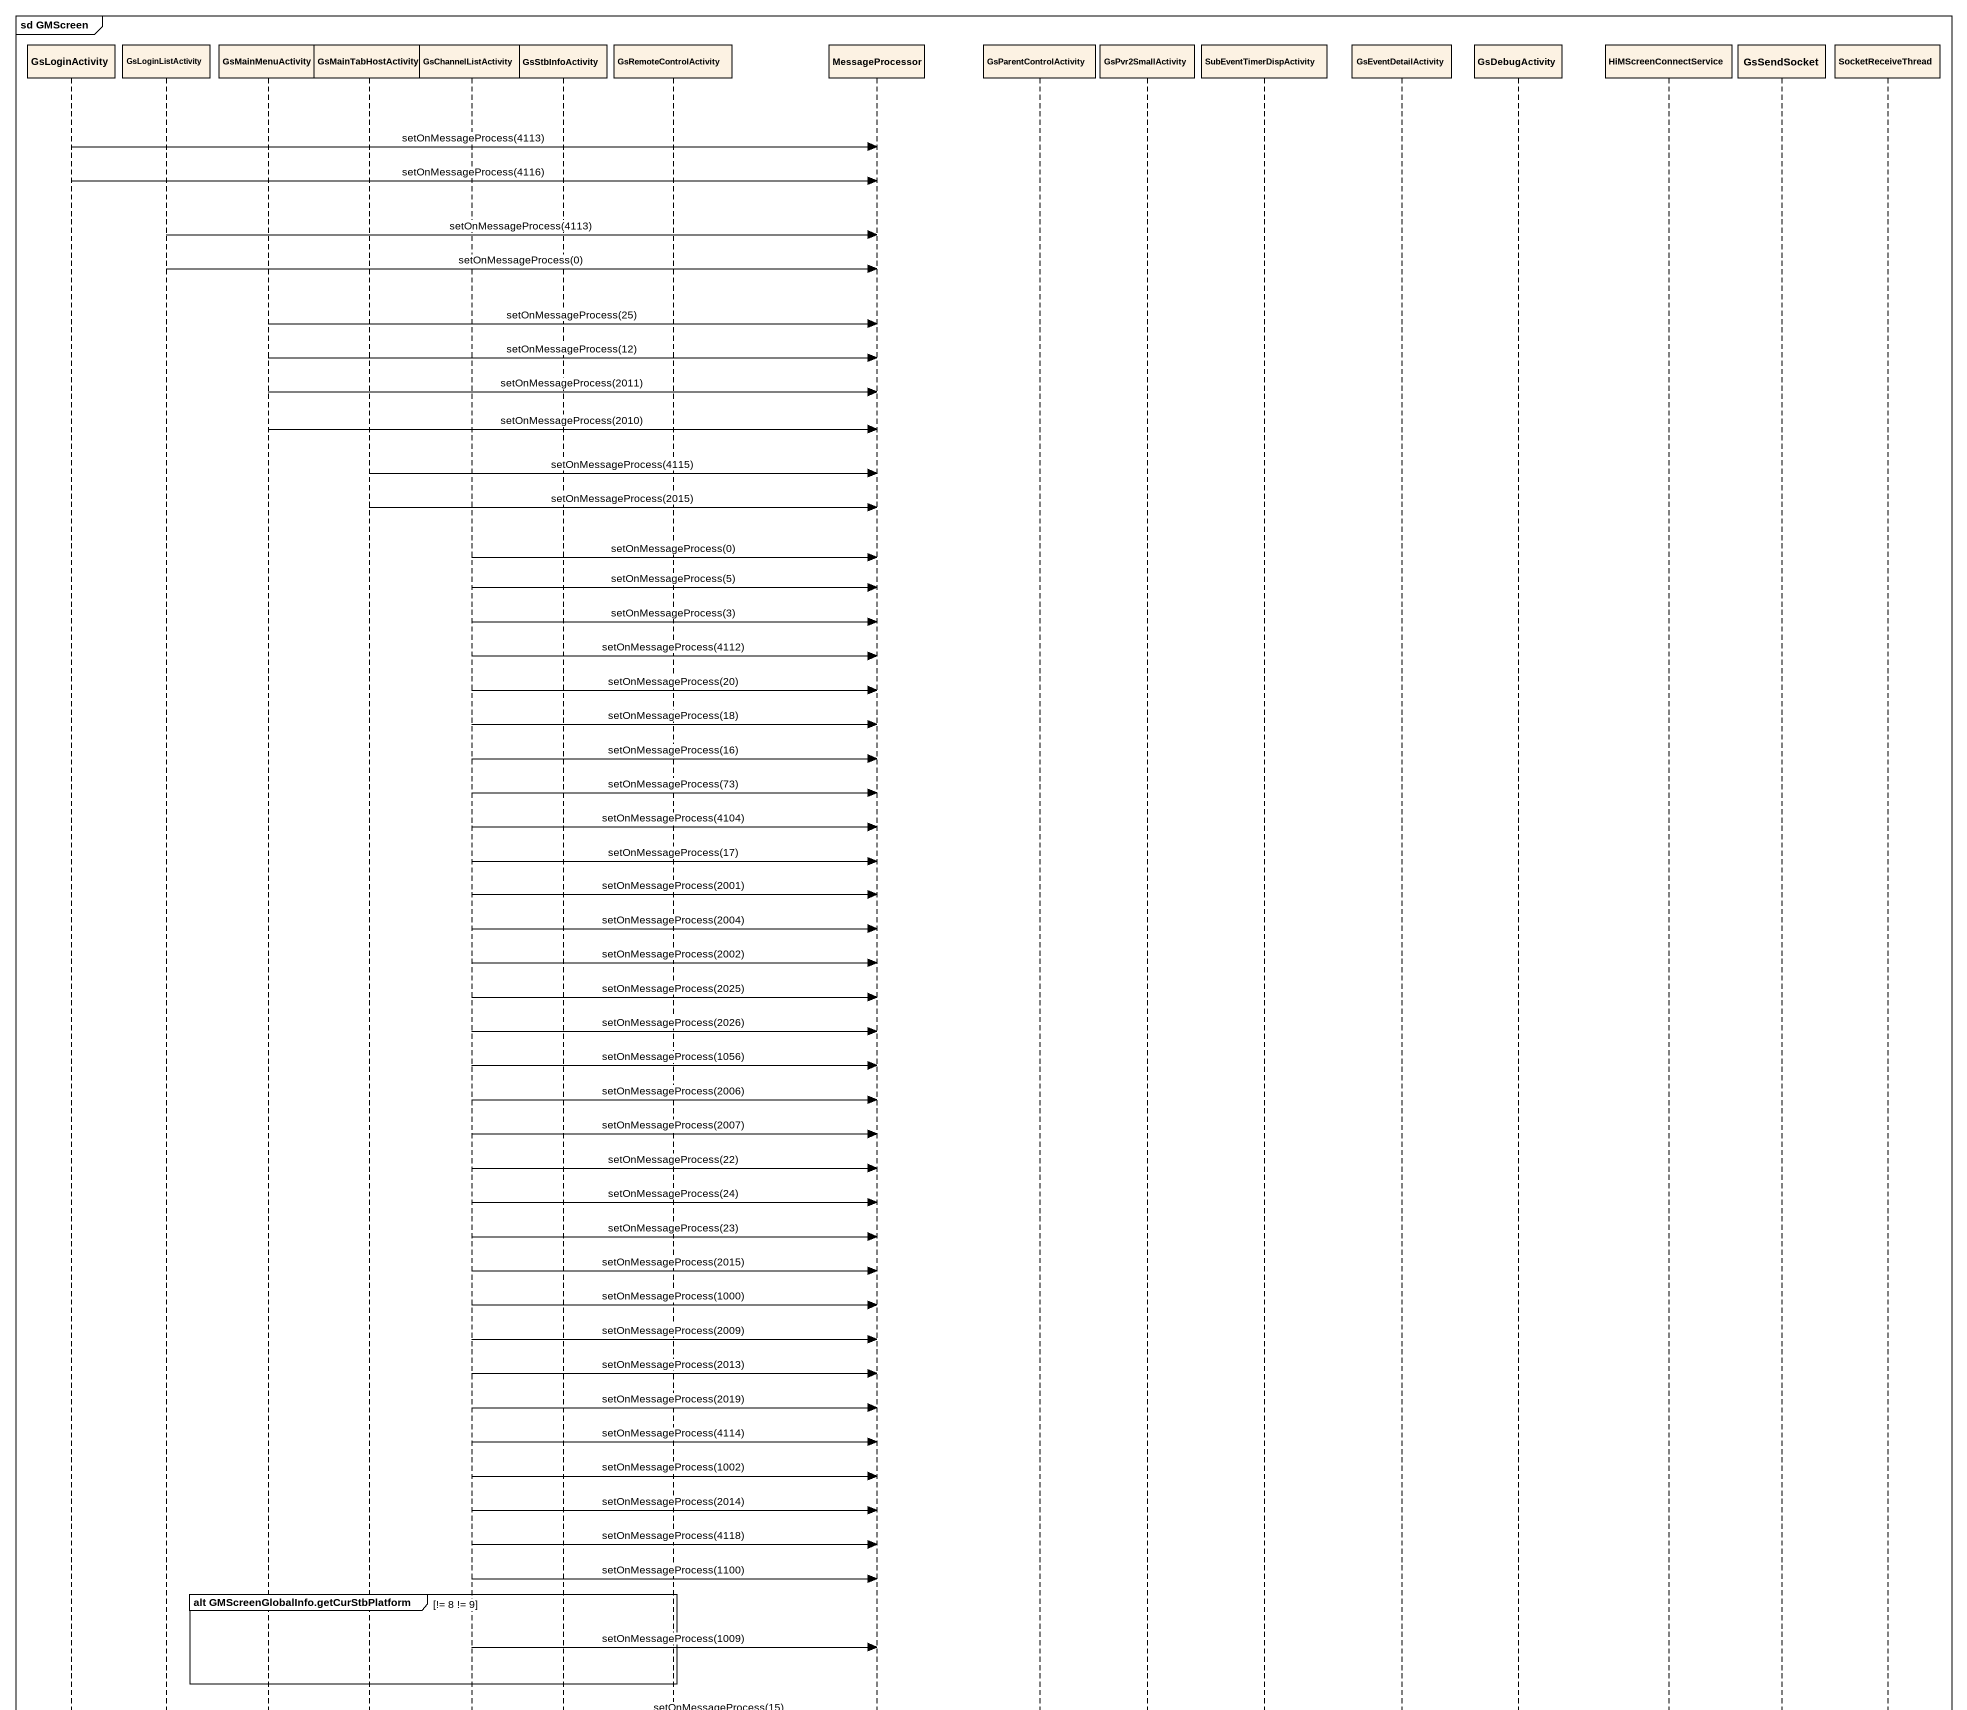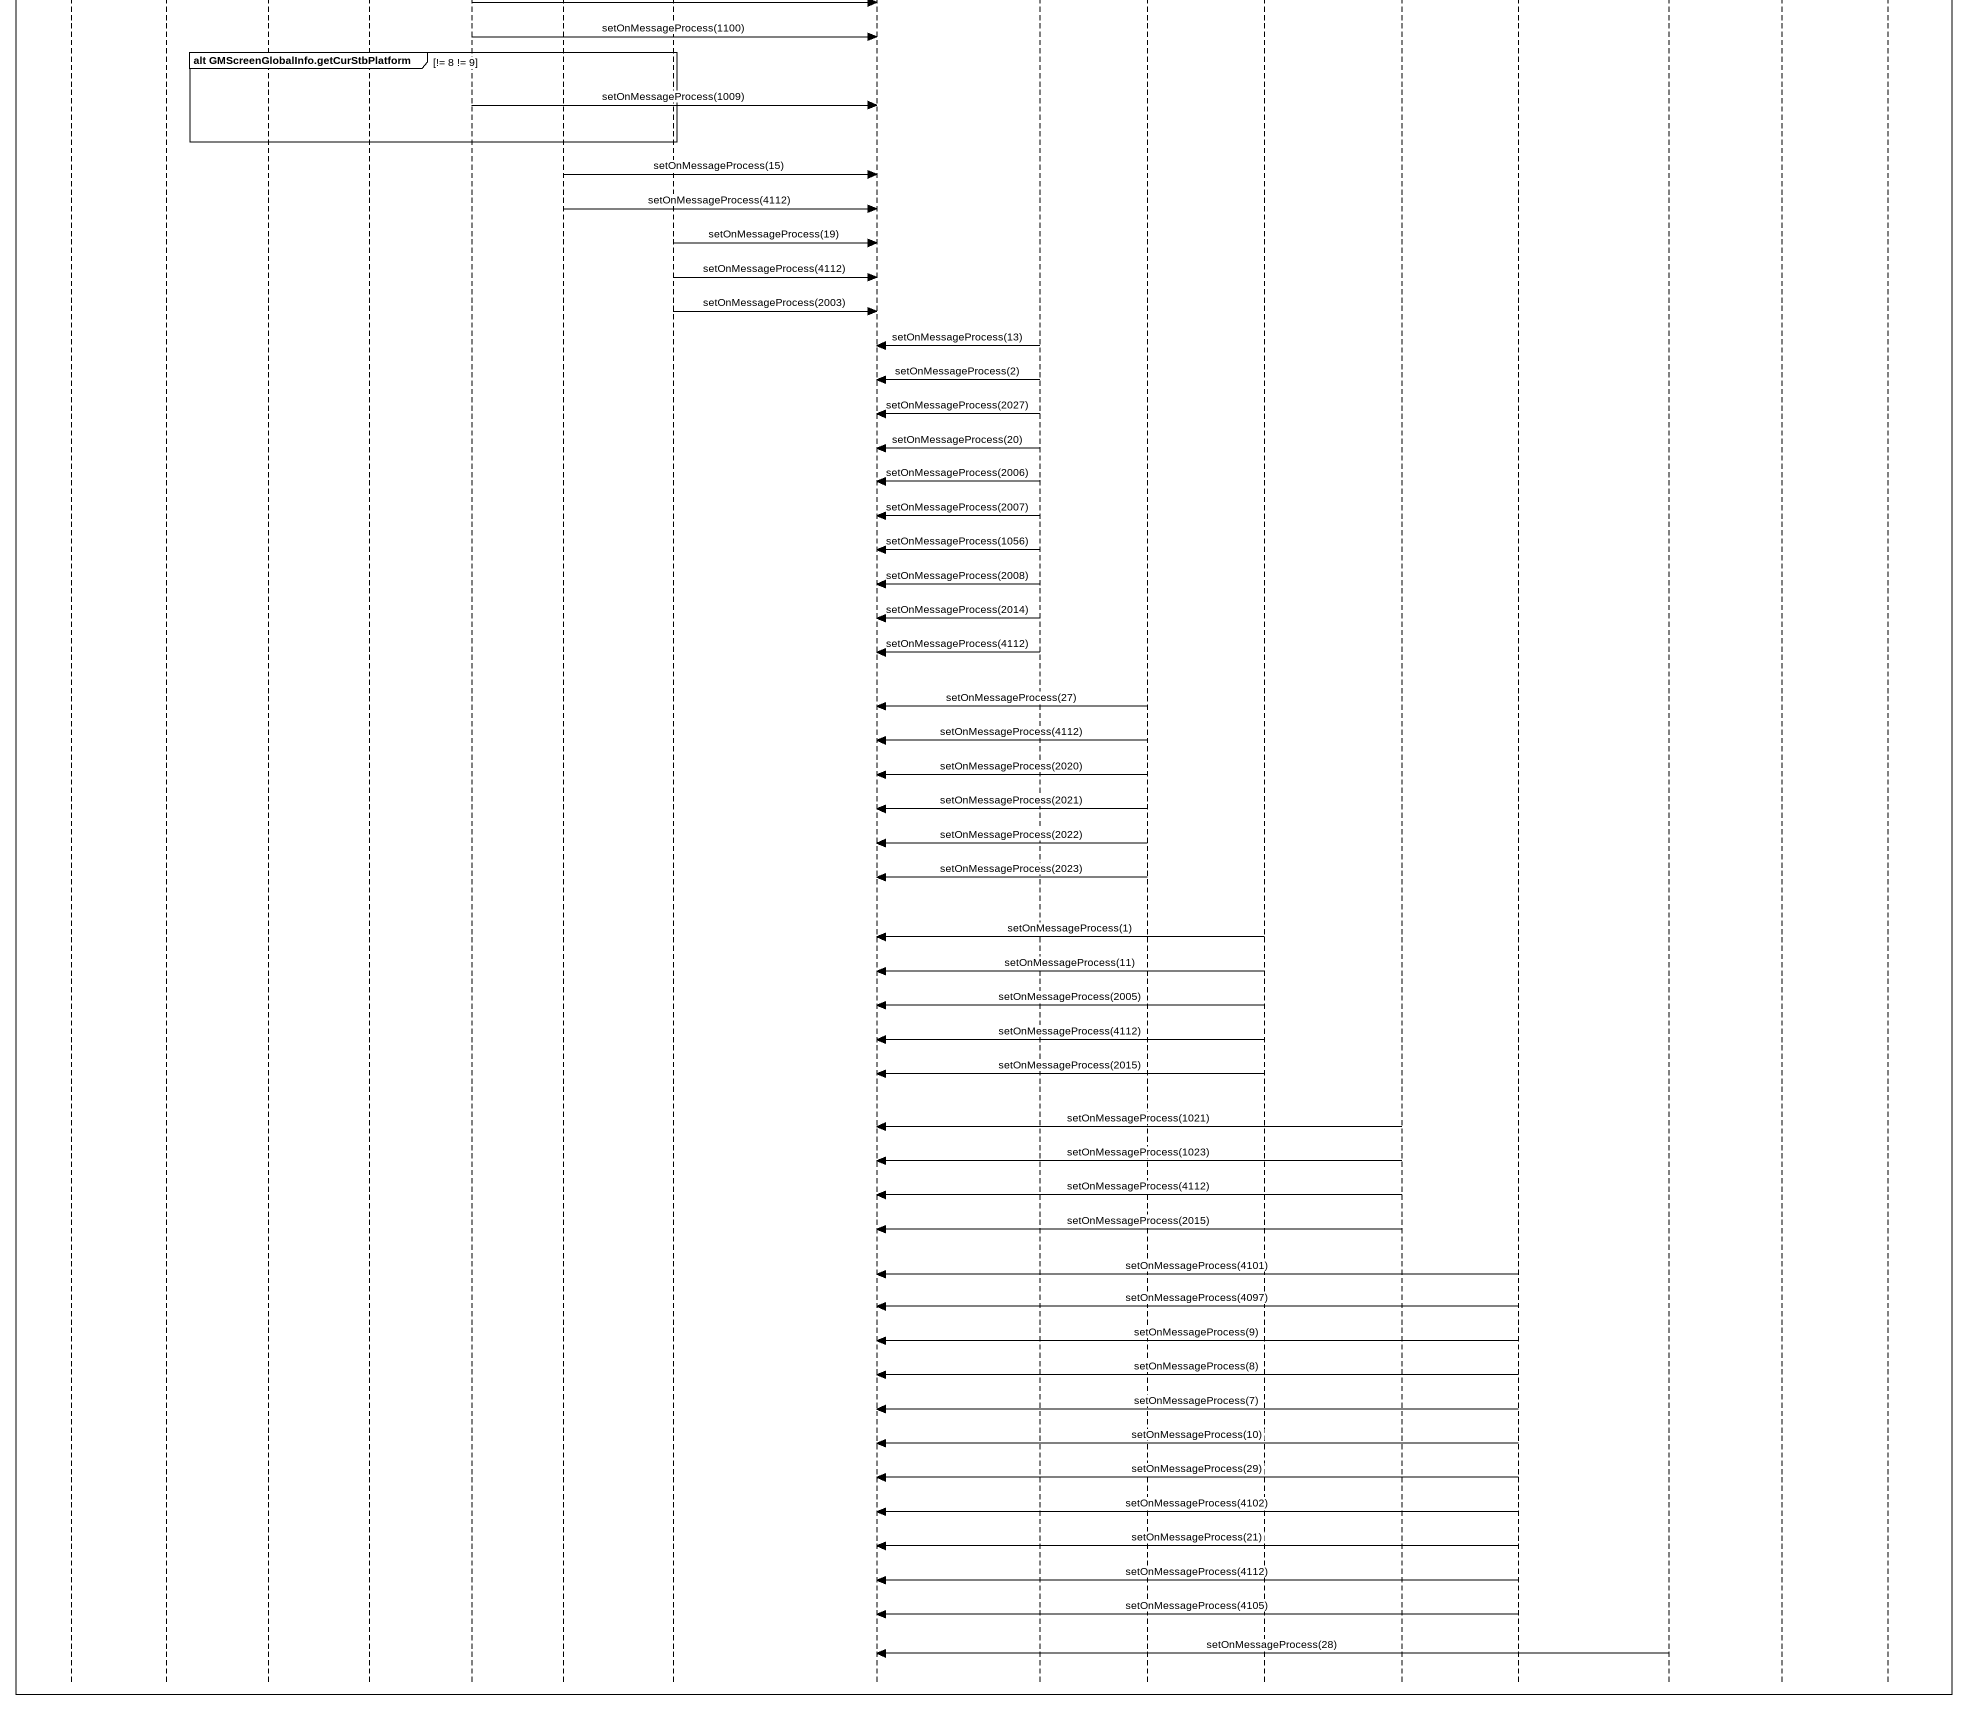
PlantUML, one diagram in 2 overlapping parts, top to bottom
@startuml
mainframe sd GMScreen
hide footbox
participant GsLoginActivity
participant GsLoginListActivity
participant GsMainMenuActivity
participant GsMainTabHostActivity
participant GsChannelListActivity
participant GsStbInfoActivity
participant GsRemoteControlActivity
participant MessageProcessor
participant GsParentControlActivity
participant GsPvr2SmallActivity
participant SubEventTimerDispActivity
participant GsEventDetailActivity
participant GsDebugActivity
participant HiMScreenConnectService
participant GsSendSocket
participant SocketReceiveThread

GsLoginActivity -> MessageProcessor : setOnMessageProcess(4113)
GsLoginActivity -> MessageProcessor : setOnMessageProcess(4116)
GsLoginListActivity -> MessageProcessor : setOnMessageProcess(4113)
GsLoginListActivity -> MessageProcessor : setOnMessageProcess(0)
GsMainMenuActivity -> MessageProcessor : setOnMessageProcess(25)
GsMainMenuActivity -> MessageProcessor : setOnMessageProcess(12)
GsMainMenuActivity -> MessageProcessor : setOnMessageProcess(2011)
GsMainMenuActivity -> MessageProcessor : setOnMessageProcess(2010)
GsMainTabHostActivity -> MessageProcessor : setOnMessageProcess(4115)
GsMainTabHostActivity -> MessageProcessor : setOnMessageProcess(2015)
GsChannelListActivity -> MessageProcessor : setOnMessageProcess(0)
GsChannelListActivity -> MessageProcessor : setOnMessageProcess(5)
GsChannelListActivity -> MessageProcessor : setOnMessageProcess(3)
GsChannelListActivity -> MessageProcessor : setOnMessageProcess(4112)
GsChannelListActivity -> MessageProcessor : setOnMessageProcess(20)
GsChannelListActivity -> MessageProcessor : setOnMessageProcess(18)
GsChannelListActivity -> MessageProcessor : setOnMessageProcess(16)
GsChannelListActivity -> MessageProcessor : setOnMessageProcess(73)
GsChannelListActivity -> MessageProcessor : setOnMessageProcess(4104)
GsChannelListActivity -> MessageProcessor : setOnMessageProcess(17)
GsChannelListActivity -> MessageProcessor : setOnMessageProcess(2001)
GsChannelListActivity -> MessageProcessor : setOnMessageProcess(2004)
GsChannelListActivity -> MessageProcessor : setOnMessageProcess(2002)
GsChannelListActivity -> MessageProcessor : setOnMessageProcess(2025)
GsChannelListActivity -> MessageProcessor : setOnMessageProcess(2026)
GsChannelListActivity -> MessageProcessor : setOnMessageProcess(1056)
GsChannelListActivity -> MessageProcessor : setOnMessageProcess(2006)
GsChannelListActivity -> MessageProcessor : setOnMessageProcess(2007)
GsChannelListActivity -> MessageProcessor : setOnMessageProcess(22)
GsChannelListActivity -> MessageProcessor : setOnMessageProcess(24)
GsChannelListActivity -> MessageProcessor : setOnMessageProcess(23)
GsChannelListActivity -> MessageProcessor : setOnMessageProcess(2015)
GsChannelListActivity -> MessageProcessor : setOnMessageProcess(1000)
GsChannelListActivity -> MessageProcessor : setOnMessageProcess(2009)
GsChannelListActivity -> MessageProcessor : setOnMessageProcess(2013)
GsChannelListActivity -> MessageProcessor : setOnMessageProcess(2019)
GsChannelListActivity -> MessageProcessor : setOnMessageProcess(4114)
GsChannelListActivity -> MessageProcessor : setOnMessageProcess(1002)
GsChannelListActivity -> MessageProcessor : setOnMessageProcess(2014)
GsChannelListActivity -> MessageProcessor : setOnMessageProcess(4118)
GsChannelListActivity -> MessageProcessor : setOnMessageProcess(1100)
group alt GMScreenGlobalInfo.getCurStbPlatform [!= 8 != 9]
  GsChannelListActivity -> MessageProcessor : setOnMessageProcess(1009)
end
GsStbInfoActivity -> MessageProcessor : setOnMessageProcess(15)
GsStbInfoActivity -> MessageProcessor : setOnMessageProcess(4112)
GsRemoteControlActivity -> MessageProcessor : setOnMessageProcess(19)
GsRemoteControlActivity -> MessageProcessor : setOnMessageProcess(4112)
GsRemoteControlActivity -> MessageProcessor : setOnMessageProcess(2003)
GsParentControlActivity -> MessageProcessor : setOnMessageProcess(13)
GsParentControlActivity -> MessageProcessor : setOnMessageProcess(2)
GsParentControlActivity -> MessageProcessor : setOnMessageProcess(2027)
GsParentControlActivity -> MessageProcessor : setOnMessageProcess(20)
GsParentControlActivity -> MessageProcessor : setOnMessageProcess(2006)
GsParentControlActivity -> MessageProcessor : setOnMessageProcess(2007)
GsParentControlActivity -> MessageProcessor : setOnMessageProcess(1056)
GsParentControlActivity -> MessageProcessor : setOnMessageProcess(2008)
GsParentControlActivity -> MessageProcessor : setOnMessageProcess(2014)
GsParentControlActivity -> MessageProcessor : setOnMessageProcess(4112)
GsPvr2SmallActivity -> MessageProcessor : setOnMessageProcess(27)
GsPvr2SmallActivity -> MessageProcessor : setOnMessageProcess(4112)
GsPvr2SmallActivity -> MessageProcessor : setOnMessageProcess(2020)
GsPvr2SmallActivity -> MessageProcessor : setOnMessageProcess(2021)
GsPvr2SmallActivity -> MessageProcessor : setOnMessageProcess(2022)
GsPvr2SmallActivity -> MessageProcessor : setOnMessageProcess(2023)
SubEventTimerDispActivity -> MessageProcessor : setOnMessageProcess(1)
SubEventTimerDispActivity -> MessageProcessor : setOnMessageProcess(11)
SubEventTimerDispActivity -> MessageProcessor : setOnMessageProcess(2005)
SubEventTimerDispActivity -> MessageProcessor : setOnMessageProcess(4112)
SubEventTimerDispActivity -> MessageProcessor : setOnMessageProcess(2015)
GsEventDetailActivity -> MessageProcessor : setOnMessageProcess(1021)
GsEventDetailActivity -> MessageProcessor : setOnMessageProcess(1023)
GsEventDetailActivity -> MessageProcessor : setOnMessageProcess(4112)
GsEventDetailActivity -> MessageProcessor : setOnMessageProcess(2015)
GsDebugActivity -> MessageProcessor : setOnMessageProcess(4101)
GsDebugActivity -> MessageProcessor : setOnMessageProcess(4097)
GsDebugActivity -> MessageProcessor : setOnMessageProcess(9)
GsDebugActivity -> MessageProcessor : setOnMessageProcess(8)
GsDebugActivity -> MessageProcessor : setOnMessageProcess(7)
GsDebugActivity -> MessageProcessor : setOnMessageProcess(10)
GsDebugActivity -> MessageProcessor : setOnMessageProcess(29)
GsDebugActivity -> MessageProcessor : setOnMessageProcess(4102)
GsDebugActivity -> MessageProcessor : setOnMessageProcess(21)
GsDebugActivity -> MessageProcessor : setOnMessageProcess(4112)
GsDebugActivity -> MessageProcessor : setOnMessageProcess(4105)
HiMScreenConnectService -> MessageProcessor : setOnMessageProcess(28)
@enduml
